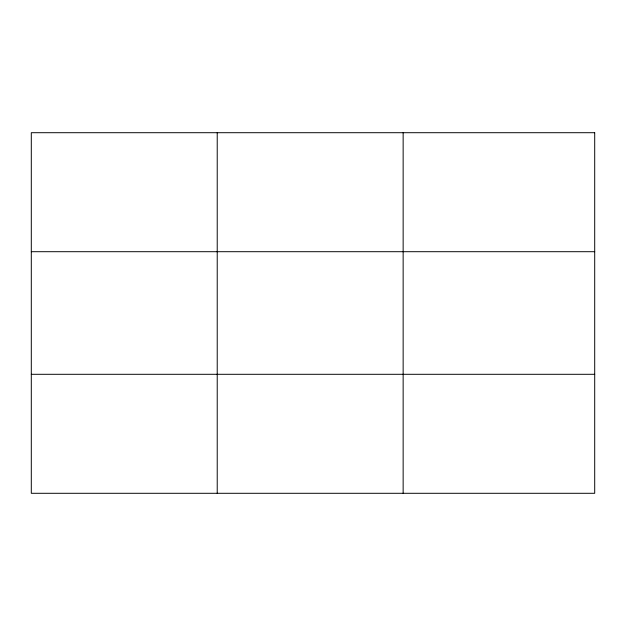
<?xml version="1.0" encoding="UTF-8"?>
<svg xmlns="http://www.w3.org/2000/svg" width="626" height="626" viewBox="0 0 626 626"><rect width="100%" height="100%" fill="white"/><g stroke="black" fill="none" stroke-linecap="round" stroke-linejoin="round"><path stroke-width="0.94" d="M217.222 493.296L217.222 132.704M403.144 493.296L403.144 132.704M31.3 251.699L594.7 251.699M31.3 374.301L594.7 374.301M594.7 132.704L594.7 493.296L31.3 493.296L31.3 132.704L594.7 132.704"/></g></svg>
